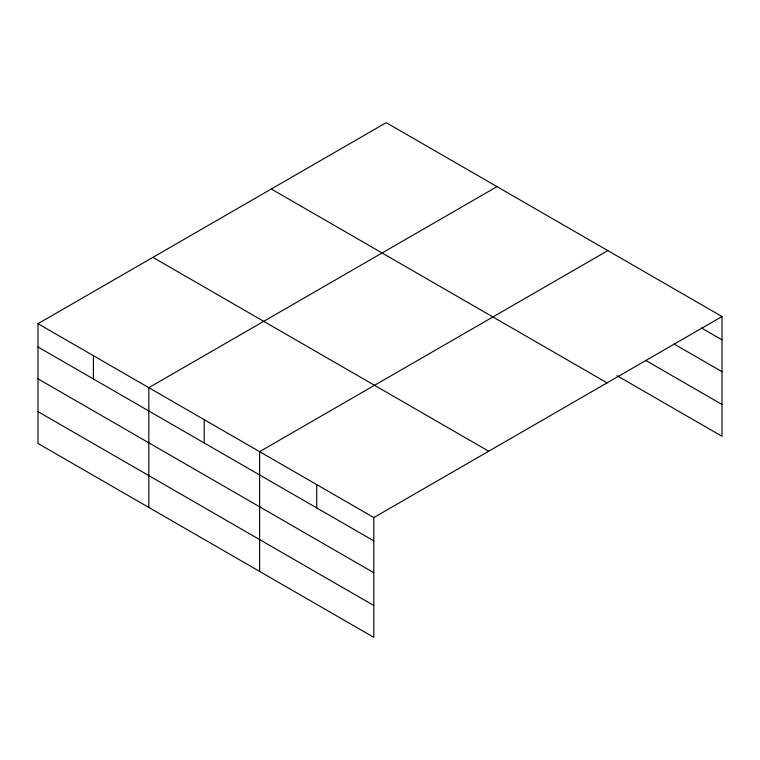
<?xml version="1.0" encoding="UTF-8"?>
<svg xmlns="http://www.w3.org/2000/svg" width="760" height="760" viewBox="0 0 760 760"><rect width="100%" height="100%" fill="white"/><g stroke="black" fill="none" stroke-linecap="round" stroke-linejoin="round"><path stroke-width="1.14" d="M38 323.694L373.796 517.569L373.796 637.336L38 443.469L38 323.694L386.203 122.664L722 316.53L722 436.306L617.006 375.687M497.011 186.637L148.817 387.676L148.817 507.442M607.829 250.619L259.625 451.649L259.625 571.425M373.796 517.569L722 316.53M701.613 328.073L722 339.844M674.091 344.014L722 371.678M645.544 360.335L722 404.472M271.291 189.002L607.097 382.869M152.902 257.355L488.708 451.221M38 347.006L373.796 540.873M38 378.841L373.796 572.707M38 411.635L373.796 605.501M316.711 484.604L316.711 507.917M204.221 419.662L204.221 442.966M93.404 355.68L93.404 378.993"/></g></svg>
